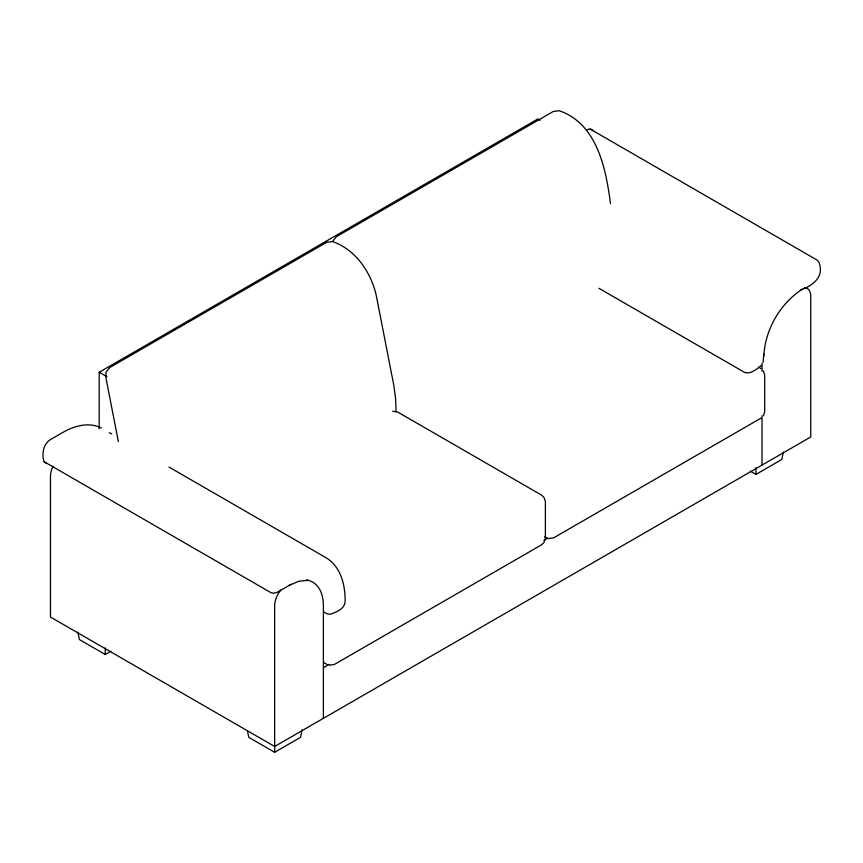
<?xml version="1.0" encoding="UTF-8"?>
<svg xmlns="http://www.w3.org/2000/svg" width="863" height="863" viewBox="0 0 863 863"><rect width="100%" height="100%" fill="white"/><g stroke="black" fill="none" stroke-linecap="round" stroke-linejoin="round"><path stroke-width="1.29" d="M763.798 356.203C765.136 329.407 780.087 303.506 802.633 288.954M302.061 729.828L300.54 737.336L274.65 752.288L248.76 737.336L247.487 731.08M783.345 451.975L781.813 459.472L755.923 474.423L750.303 471.176M763.075 362.395L763.798 354.283M763.356 415.793L764.694 411.78L764.694 374.92L763.356 370.907M332.633 241.349L336.354 236.71L553.237 111.5L559.181 110.712C597.336 123.808 605.902 168.878 610.519 203.7M761.328 365.427C756.754 369.04 751.123 374.229 744.888 372.568L598.933 288.296M99.202 428.76L99.202 372.244L537.832 118.997L540.044 120.281M77.875 632.05L79.396 639.559L105.286 654.51L110.917 651.252M291.219 584.219L277.174 592.32L273.765 593.237L270.993 592.698L44.132 461.716A23.916 13.808 -60 0 1 44.132 447.455A10.334 5.965 -60 0 1 50.464 439.58L62.643 432.546A79.504 45.901 -60 0 1 101.349 428.037M800.961 289.914C813.313 285.362 824.586 276.548 818.933 262.201L817.088 260.065L590.216 129.083M323.388 667.692L329.224 664.327M543.873 540.4L547.369 538.383M761.037 418.113L553.668 537.832L548.674 538.609L544.575 536.808M289.31 585.319L298.9 581.241L307.875 580.346M392.719 411.295L397.714 412.061L541.727 495.211L544.046 497.53L545.384 501.543L545.384 538.393L544.046 542.417L541.727 544.726L334.348 664.456L329.364 665.222M758.717 367.25L761.037 368.587M99.202 372.244L106.947 376.721M109.396 432.654L111.737 434.003M168.954 467.034L326.581 558.048C341.004 567.271 345.178 584.834 345.135 600.918C345.211 608.825 336.139 612.342 329.817 614.337L327.045 613.809L323.539 611.781M323.571 662.45L327.045 664.456M118.371 441.543L105.966 378.048L106.009 372.19L109.73 367.552L326.602 242.341L332.546 241.554C355.675 249.59 370.971 272.233 376.236 295.362L393.841 385.47L395.632 399.159L396.085 411.651M762.018 363.269L762.018 371.306M762.018 415.783L762.018 465.103M755.923 467.8L755.923 474.423M323.388 718.34L323.388 605.794A51.694 29.849 -60 0 0 306.462 579.958M274.65 752.288L274.65 605.794A17.228 9.946 -60 0 1 280.745 590.087M105.286 647.886L105.286 654.51M804.661 287.606A17.228 9.946 -60 0 1 810.756 296.268L810.756 436.969L274.65 746.484L50.464 617.045L50.464 476.354A17.228 9.946 -60 0 1 52.977 466.333M586.57 130.065A10.334 5.965 -60 0 1 592.892 130.626M46.807 463.269A10.334 5.965 -60 0 1 44.132 461.716"/></g></svg>
